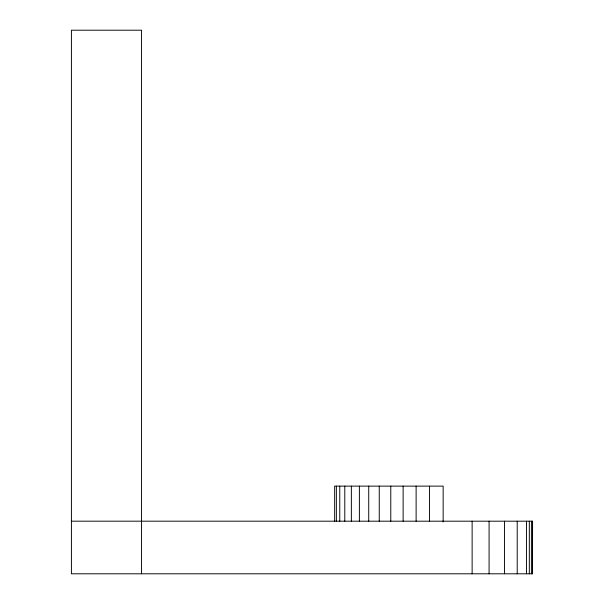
<?xml version="1.0" encoding="UTF-8"?>
<svg xmlns="http://www.w3.org/2000/svg" width="604" height="604" viewBox="0 0 604 604"><rect width="100%" height="100%" fill="white"/><g stroke="black" fill="none" stroke-linecap="round" stroke-linejoin="round"><path stroke-width="0.91" d="M141.555 573.8L141.555 30.2L71.415 30.2L71.415 573.8L532.456 573.8L532.585 521.192L71.415 521.176M532.456 521.192L532.456 573.8M531.407 521.192L531.407 573.8M529.323 521.192L529.323 573.8M526.469 521.192L526.469 573.8M517.213 521.192L517.213 573.8M504.461 521.192L504.461 573.8M489.081 521.192L489.081 573.8M472.132 521.192L472.132 573.8M443.155 521.947L443.155 486.122L334.654 486.122L334.654 521.192M429.527 486.122L429.527 521.192M416.118 486.122L416.118 521.192M403.132 486.122L403.132 521.192M390.78 486.122L390.78 521.192M379.252 486.122L379.252 521.192M368.734 486.122L368.734 521.192M359.388 486.122L359.388 521.192M351.362 486.122L351.362 521.192M344.786 486.122L344.786 521.192M339.758 486.122L339.758 521.192M336.368 486.122L336.368 521.192"/></g></svg>
